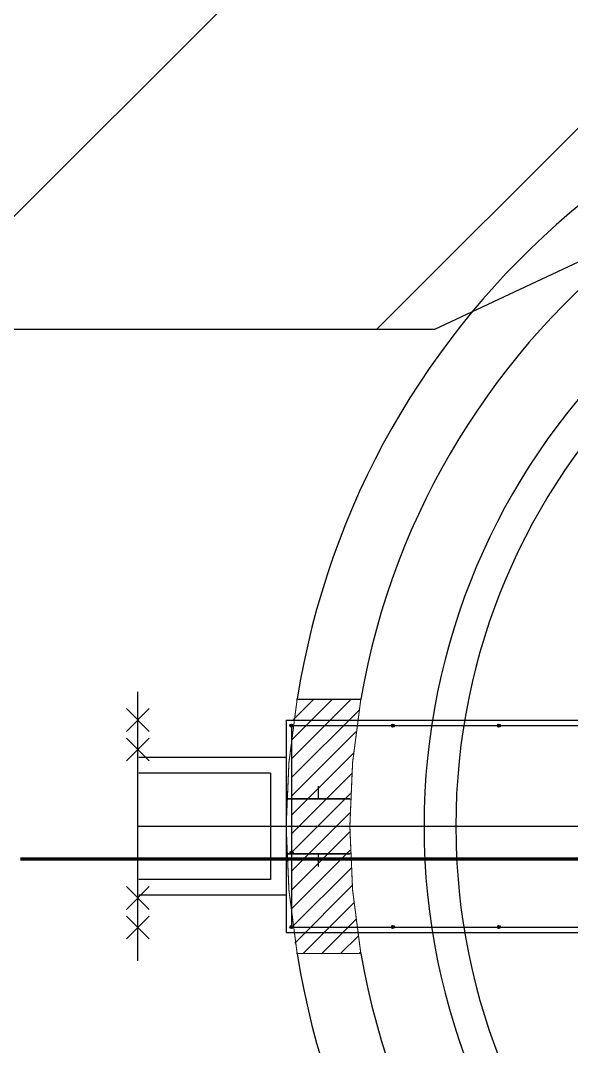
# Model space of a CAD drawing. Extents: x 93518 to 937116, y -359949 to 58022.
# Drawn here: x 691627.4 to 691755.8, y -114760.7 to -114521.6 of the extents above; entities that cross this region are included whole.
import ezdxf

# ---------------------------------------------------------------- set-up
doc = ezdxf.new("R2010")
doc.units = 0
doc.header["$LTSCALE"] = 1000
doc.header["$MEASUREMENT"] = 0
doc.linetypes.add('CENTER', pattern=[50.8, 31.75, -6.35, 6.35, -6.35])
doc.layers.get('0').update_dxf_attribs({"color": 8, "linetype": 'CONTINUOUS'})
doc.layers.add('Z-本期建构筑物', color=8, linetype='CONTINUOUS')
doc.styles.add('HZ', font='geditxt.shx', dxfattribs={"width": 0.8, "bigfont": 'dxt.shx'})

# ---------------------------------------------------------------- blocks, each defined once
blk = doc.blocks.new('sjfj')
at = {"color": 7, "ltscale": 3}
for p, q in [((28055.6, 48678.4), (28055.6, 46141.9)), ((27948.1, 48472.6), (28163.2, 48257.6)), ((28163.2, 48472.6), (27948.1, 48257.6)), ((28163.2, 48193.7), (27948.1, 47978.7)), ((27948.1, 48193.7), (28163.2, 47978.7)), ((27948.1, 46793.7), (28163.2, 46578.7)), ((28163.2, 46793.7), (27948.1, 46578.7)), ((28163.2, 46514.9), (27948.1, 46299.8)), ((27948.1, 46514.9), (28163.2, 46299.8))]:
    blk.add_line(p, q, dxfattribs=at)
blk = doc.blocks.new('wq')
h = blk.add_hatch()
h.set_pattern_fill('ANSI31', color=8, scale=0.5, style=0)
h.set_pattern_definition([(45, (3681.56481, 1720.37191), (-0.044194174, 0.044194174), [])])
h.paths.add_polyline_path([(3759.0261, 1748.7556, 0.006649), (3759.0115, 1748.6556), (3759.3144, 1748.6556, -0.007233), (3759.3303, 1748.7556)])
h.paths.add_polyline_path([(3759.3108, 1748.6306, -0.001803), (3759.3144, 1748.6556), (3759.0115, 1748.6556, 0.001324), (3759.0089, 1748.6357, -0.189063), (3759.0109, 1748.6306)])
h.paths.add_polyline_path([(3759.3108, 1748.6306), (3759.0109, 1748.6306, -0.254749), (3759.0075, 1748.6244, 0.002226), (3759.0035, 1748.5908), (3759.0035, 1748.1556), (3759.2785, 1748.1556, -0.034047)])
h.paths.add_polyline_path([(3759.2785, 1748.1556), (3759.0035, 1748.1556), (3759.0035, 1747.7205, 0.002226), (3759.0075, 1747.6869, -0.254749), (3759.0109, 1747.6806), (3759.3108, 1747.6806, -0.034047)])
h.paths.add_polyline_path([(3759.0109, 1747.6806, -0.189063), (3759.0089, 1747.6756, 0.001324), (3759.0115, 1747.6556), (3759.3144, 1747.6556, -0.001803), (3759.3108, 1747.6806)])
h.paths.add_polyline_path([(3759.0115, 1747.6556, 0.006649), (3759.0261, 1747.5556), (3759.3303, 1747.5556, -0.007233), (3759.3144, 1747.6556)])
h = blk.add_hatch(color=8)
h.paths.add_polyline_path([(3759.0035, 1748.6232), (3759.0035, 1748.6306), (3758.996, 1748.6306, 0.414214)], flags=17)
h.paths.add_polyline_path([(3759.0104, 1748.6332, 0.000715), (3758.9971, 1748.6344, 0.135536), (3758.996, 1748.6306), (3759.0035, 1748.6306), (3759.0035, 1748.6232, 0.523808)])
h.paths.add_polyline_path([(3759.0104, 1748.6332, 0.312502), (3759.0035, 1748.638, 0.263864), (3758.9971, 1748.6344, -0.000715)])
h = blk.add_hatch(color=8)
h.paths.add_polyline_path([(3759.482, 1748.638), (3759.482, 1748.6306), (3759.4746, 1748.6306, -0.414214)], flags=17)
h.paths.add_polyline_path([(3759.4889, 1748.628, -0.000715), (3759.4756, 1748.6268, -0.135536), (3759.4746, 1748.6306), (3759.482, 1748.6306), (3759.482, 1748.638, -0.523808)])
h.paths.add_polyline_path([(3759.4889, 1748.628, -0.312502), (3759.482, 1748.6232, -0.263864), (3759.4756, 1748.6268, 0.000715)])
h = blk.add_hatch(color=8)
h.paths.add_polyline_path([(3759.982, 1748.638), (3759.982, 1748.6306), (3759.9746, 1748.6306, -0.414214)], flags=17)
h.paths.add_polyline_path([(3759.9889, 1748.628, -0.000715), (3759.9756, 1748.6268, -0.135536), (3759.9746, 1748.6306), (3759.982, 1748.6306), (3759.982, 1748.638, -0.523808)])
h.paths.add_polyline_path([(3759.9889, 1748.628, -0.312502), (3759.982, 1748.6232, -0.263864), (3759.9756, 1748.6268, 0.000715)])
h = blk.add_hatch(color=8)
h.paths.add_polyline_path([(3759.0035, 1748.0232), (3759.0035, 1748.0306), (3758.996, 1748.0306, 0.414214)], flags=17)
h.paths.add_polyline_path([(3759.0104, 1748.0332, 0.000715), (3758.9971, 1748.0344, 0.135536), (3758.996, 1748.0306), (3759.0035, 1748.0306), (3759.0035, 1748.0232, 0.523808)])
h.paths.add_polyline_path([(3759.0104, 1748.0332, 0.312502), (3759.0035, 1748.038, 0.263864), (3758.9971, 1748.0344, -0.000715)])
h = blk.add_hatch(color=8)
h.paths.add_polyline_path([(3759.0035, 1747.688), (3759.0035, 1747.6806), (3758.996, 1747.6806, -0.414214)], flags=17)
h.paths.add_polyline_path([(3759.0104, 1747.678, -0.000715), (3758.9971, 1747.6768, -0.135536), (3758.996, 1747.6806), (3759.0035, 1747.6806), (3759.0035, 1747.688, -0.523808)])
h.paths.add_polyline_path([(3759.0104, 1747.678, -0.312502), (3759.0035, 1747.6732, -0.263864), (3758.9971, 1747.6768, 0.000715)])
h = blk.add_hatch(color=8)
h.paths.add_polyline_path([(3759.482, 1747.688), (3759.482, 1747.6806), (3759.4746, 1747.6806, -0.414214)], flags=17)
h.paths.add_polyline_path([(3759.4889, 1747.678, -0.000715), (3759.4756, 1747.6768, -0.135536), (3759.4746, 1747.6806), (3759.482, 1747.6806), (3759.482, 1747.688, -0.523808)])
h.paths.add_polyline_path([(3759.4889, 1747.678, -0.312502), (3759.482, 1747.6732, -0.263864), (3759.4756, 1747.6768, 0.000715)])
h = blk.add_hatch(color=8)
h.paths.add_polyline_path([(3759.982, 1747.688), (3759.982, 1747.6806), (3759.9746, 1747.6806, -0.414214)], flags=17)
h.paths.add_polyline_path([(3759.9889, 1747.678, -0.000715), (3759.9756, 1747.6768, -0.135536), (3759.9746, 1747.6806), (3759.982, 1747.6806), (3759.982, 1747.688, -0.523808)])
h.paths.add_polyline_path([(3759.9889, 1747.678, -0.312502), (3759.982, 1747.6732, -0.263864), (3759.9756, 1747.6768, 0.000715)])
at = {"color": 8}
for p, q in [((3757.1612, 1750.5), (3763.2972, 1756.636)), ((3759.4063, 1750.5), (3765.5422, 1756.636)), ((3759.68, 1750.5), (3762.7785, 1751.9556)), ((3740.7785, 1750.5), (3759.68, 1750.5)), ((3759.0261, 1748.7556), (3759.3303, 1748.7556)), ((3758.9785, 1748.6556), (3761.4785, 1748.6556)), ((3758.9785, 1748.6556), (3758.9785, 1747.6556)), ((3758.996, 1748.6306), (3761.4888, 1748.6306)), ((3759.0035, 1748.6306), (3759.0035, 1747.6806)), ((3758.9785, 1748.4806), (3758.2826, 1748.4806)), ((3758.9785, 1748.5056), (3758.9785, 1747.8306)), ((3758.9035, 1748.4056), (3758.2826, 1748.4056)), ((3758.9035, 1748.4056), (3758.9035, 1747.9056)), ((3758.9035, 1747.9056), (3758.2826, 1747.9056)), ((3758.9785, 1747.8306), (3758.2826, 1747.8306)), ((3758.9785, 1747.6556), (3761.4785, 1747.6556)), ((3759.0035, 1747.6806), (3761.4888, 1747.6806))]:
    blk.add_line(p, q, dxfattribs=at)
at = {"color": 8, "ltscale": 200}
blk.add_line((3758.2785, 1748.1556), (3762.5035, 1748.1556), dxfattribs=at)
at = {"color": 8, "ltscale": 40}
blk.add_line((3758.7744, 1748.1556), (3767.4576, 1748.1556), dxfattribs=at)
at = {"color": 8, "linetype": 'CENTER', "lineweight": 100, "ltscale": 800}
blk.add_line((3767.8824, 1748), (3757.7251, 1748), dxfattribs=at)
at = {"color": 8, "const_width": 0.005}
for points in [[(3759.0299, 1748.7556, 0.086353), (3759.0299, 1747.5556)], [(3759.3303, 1748.7556, 0.086353), (3759.3303, 1747.5556)]]:
    blk.add_lwpolyline(points, format="xyb", dxfattribs=at)
at = {"color": 8}
for points, const_width in [([(3759.0261, 1748.7556), (3759.3303, 1748.7556)], 0.005), ([(3759.1299, 1748.2856), (3759.1299, 1748.3456)], 0.0075), ([(3759.2806, 1748.2856), (3758.9793, 1748.2856)], 0.0075), ([(3759.2806, 1748.0256), (3758.9793, 1748.0256)], 0.0075), ([(3759.1299, 1748.0256), (3759.1299, 1747.9656)], 0.0075), ([(3759.0261, 1747.5556), (3759.3303, 1747.5556)], 0.005)]:
    blk.add_lwpolyline(points, dxfattribs=dict(at, const_width=const_width))
for centre in [(3759.0035, 1748.6306), (3759.482, 1748.6306), (3759.982, 1748.6306), (3759.0035, 1748.0306), (3759.0035, 1747.6806), (3759.482, 1747.6806), (3759.982, 1747.6806)]:
    blk.add_circle(centre, 0.00742, dxfattribs=at)
for centre, radius, start, end in [((3762.7785, 1748.1601), 3.7956, 9.0277, 170.9723), ((3762.7785, 1748.1556), 3.5, 0, 170.1291), ((3762.7785, 1748.1556), 3.15, 0, 180), ((3762.7785, 1748.1556), 3, 0, 180), ((3762.7785, 1748.1556), 3.5, 189.8709, 0), ((3762.7785, 1748.1556), 3.15, 180, 0), ((3762.7785, 1748.1556), 3, 180, 0), ((3762.7785, 1748.151), 3.7955, 189.0247, 350.9753)]:
    blk.add_arc(centre, radius, start, end, dxfattribs=at)
at = {"color": 8, "xscale": -0.0005000000001018634, "yscale": 0.0005000000001018634, "zscale": 0.0005, "rotation": 180}
blk.add_blockref('sjfj', (3744.2506, 1771.8607), dxfattribs=at)
at = {"color": 8, "style": 'HZ', "width": 0.8}
for p in [(3758.7668, 1735.8555), (3729.686, 1643.9264), (3799.3404, 1612.5855)]:
    blk.add_attdef('9.80', p, '', height=3.5, dxfattribs=at)

msp = doc.modelspace()

# ---------------------------------------------------------------- block references
at = {"layer": 'Z-本期建构筑物', "xscale": 49.42079999997804, "yscale": 49.42079999997804, "zscale": 49.42079999997804}
msp.add_blockref('wq', (505917.62, -201104.67), dxfattribs=at)

doc.saveas('drawing.dxf')
